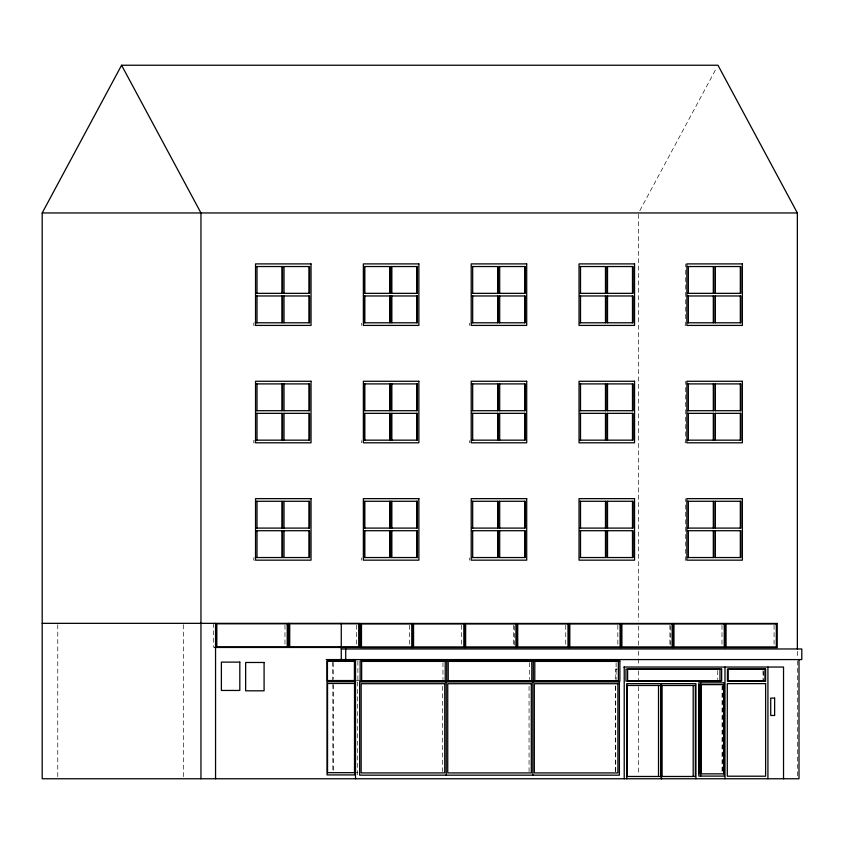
<?xml version="1.0" encoding="UTF-8"?>
<svg xmlns="http://www.w3.org/2000/svg" width="844" height="844" viewBox="0 0 844 844"><rect width="100%" height="100%" fill="white"/><g stroke="black" fill="none" stroke-linecap="round" stroke-linejoin="round"><path stroke-width="0.63" stroke-dasharray="4.22 3.17" d="M639.826 210.641L716.725 67.552M254.371 322.788L253.749 323.231L253.749 325.415L254.371 325.415M254.371 440.157L253.749 440.61L253.749 442.794L254.371 442.794M254.371 557.536L253.749 557.979L253.749 560.163L254.371 560.163M685.718 325.415L685.096 325.415L685.718 322.788L685.718 263.898M685.718 442.794L685.096 442.794L685.718 440.157L685.718 381.266M685.718 560.163L685.096 560.163L685.718 557.536L685.718 498.646M617.217 669.018L615.761 669.018L615.782 680.391M615.782 669.25L617.196 669.25M356.347 680.538L360.198 680.538M354.512 772.682L357.983 772.682M797.348 651.325L797.348 658.394M797.348 660.884L797.348 777.451M774.075 625.193L774.075 645.702M763.641 671.476L763.641 679.969M762.987 670.569L762.987 679.599M722.464 685.476L722.464 772.154M721.989 625.193L721.989 645.702M722.053 685.95L722.053 772.534M717.738 670.569L717.738 679.599M670.811 625.984L670.811 645.027M669.914 625.193L669.914 645.702M638.581 214.27L638.581 620.857M638.581 626.121L638.581 645.86M638.581 651.125L638.581 657.698M638.581 659.016L638.581 665.599M638.581 670.864L638.581 680.074M638.581 686.647L638.581 774.813M617.829 625.193L617.829 645.702M616.12 662.698L616.12 679.473M615.74 685.877L615.761 771.638M615.635 686.341L615.635 771.616M565.744 625.193L565.744 645.702M529.536 662.698L529.536 679.473M529.061 686.341L529.061 771.616M514.566 625.984L514.566 645.027M513.669 625.193L513.669 645.702M469.422 323.231L469.422 325.415M469.422 440.61L469.422 442.794M469.422 557.979L469.422 560.163M461.584 625.193L461.584 645.702M442.963 662.698L442.963 679.473M442.488 686.341L442.488 771.616M409.509 625.193L409.509 645.702M361.591 323.231L361.591 325.415M361.591 440.61L361.591 442.794M361.591 557.979L361.591 560.163M357.888 661.01L357.888 679.99M357.402 681.92L357.402 775.172M356.463 625.087L356.463 645.597M333.327 684.779L333.327 771.363M333.232 662.477L333.232 679.251M332.842 684.305L332.842 770.983M332.747 662.055L332.747 679.768M284.966 625.087L284.966 645.597M213.3 623.347L213.3 647.464M183.475 624.655L183.475 777.44M57.761 624.655L57.761 777.44"/><path stroke-width="1.27" d="M798.994 659.575L798.994 778.759L42.2 778.759L42.2 212.952L121.578 65.241L717.97 65.241L797.348 212.952L797.348 648.973M42.2 212.952L797.348 212.952M256.418 266.535L282.54 266.535L282.54 293.343L256.418 293.343M283.426 266.535L309.558 266.535L309.558 293.343L283.426 293.343M472.091 266.535L498.213 266.535L498.213 293.343L472.091 293.343M499.099 266.535L525.232 266.535L525.232 293.343L499.099 293.343M579.923 266.535L606.055 266.535L606.055 293.343L579.923 293.343M606.941 266.535L633.063 266.535L633.063 293.343L606.941 293.343M687.765 266.535L713.887 266.535L713.887 293.343L687.765 293.343M714.773 266.535L740.905 266.535L740.905 293.343L714.773 293.343M256.418 295.97L282.54 295.97L282.54 322.788L256.418 322.788M283.426 295.97L309.558 295.97L309.558 322.788L283.426 322.788M472.091 295.97L498.213 295.97L498.213 322.788L472.091 322.788M499.099 295.97L525.232 295.97L525.232 322.788L499.099 322.788M579.923 295.97L606.055 295.97L606.055 322.788L579.923 322.788M606.941 295.97L633.063 295.97L633.063 322.788L606.941 322.788M687.765 295.97L713.887 295.97L713.887 322.788L687.765 322.788M714.773 295.97L740.905 295.97L740.905 322.788L714.773 322.788M256.418 383.904L282.54 383.904L282.54 410.712L256.418 410.712M283.426 383.904L309.558 383.904L309.558 410.712L283.426 410.712M472.091 383.904L498.213 383.904L498.213 410.712L472.091 410.712M499.099 383.904L525.232 383.904L525.232 410.712L499.099 410.712M579.923 383.904L606.055 383.904L606.055 410.712L579.923 410.712M606.941 383.904L633.063 383.904L633.063 410.712L606.941 410.712M687.765 383.904L713.887 383.904L713.887 410.712L687.765 410.712M714.773 383.904L740.905 383.904L740.905 410.712L714.773 410.712M256.418 413.349L282.54 413.349L282.54 440.157L256.418 440.157M283.426 413.349L309.558 413.349L309.558 440.157L283.426 440.157M472.091 413.349L498.213 413.349L498.213 440.157L472.091 440.157M499.099 413.349L525.232 413.349L525.232 440.157L499.099 440.157M579.923 413.349L606.055 413.349L606.055 440.157L579.923 440.157M606.941 413.349L633.063 413.349L633.063 440.157L606.941 440.157M687.765 413.349L713.887 413.349L713.887 440.157L687.765 440.157M714.773 413.349L740.905 413.349L740.905 440.157L714.773 440.157M256.418 501.283L282.54 501.283L282.54 528.091L256.418 528.091M283.426 501.283L309.558 501.283L309.558 528.091L283.426 528.091M472.091 501.283L498.213 501.283L498.213 528.091L472.091 528.091M499.099 501.283L525.232 501.283L525.232 528.091L499.099 528.091M579.923 501.283L606.055 501.283L606.055 528.091L579.923 528.091M606.941 501.283L633.063 501.283L633.063 528.091L606.941 528.091M687.765 501.283L713.887 501.283L713.887 528.091L687.765 528.091M714.773 501.283L740.905 501.283L740.905 528.091L714.773 528.091M256.418 530.718L282.54 530.718L282.54 557.536L256.418 557.536M283.426 530.718L309.558 530.718L309.558 557.536L283.426 557.536M472.091 530.718L498.213 530.718L498.213 557.536L472.091 557.536M499.099 530.718L525.232 530.718L525.232 557.536L499.099 557.536M579.923 530.718L606.055 530.718L606.055 557.536L579.923 557.536M606.941 530.718L633.063 530.718L633.063 557.536L606.941 557.536M687.765 530.718L713.887 530.718L713.887 557.536L687.765 557.536M714.773 530.718L740.905 530.718L740.905 557.536L714.773 557.536M42.2 623.347L359.955 623.347L359.955 647.464L214.598 647.464M341.271 648.973L801.8 648.973L801.8 659.575L326.206 659.575M623.895 667.045L783.527 667.045L783.527 778.759M626.48 685.465L660.662 685.465L660.662 776.469L626.48 776.469M661.158 685.465L695.34 685.465L695.34 776.469L661.158 776.469M121.578 65.241L200.956 212.952L200.956 778.759M767.924 667.045L767.924 778.759M740.325 266.535L740.325 293.343M740.325 295.97L740.325 322.788M740.325 383.904L740.325 410.712M740.325 413.349L740.325 440.157M740.325 501.283L740.325 528.091M740.325 530.718L740.325 557.536M725.154 623.442L725.154 647.57M724.985 667.045L724.985 778.759M715.364 266.535L715.364 293.343M715.364 295.97L715.364 322.788M715.364 383.904L715.364 410.712M715.364 413.349L715.364 440.157M715.364 501.283L715.364 528.091M715.364 530.718L715.364 557.536M713.307 266.535L713.307 293.343M713.307 295.97L713.307 322.788M713.307 383.904L713.307 410.712M713.307 413.349L713.307 440.157M713.307 501.283L713.307 528.091M713.307 530.718L713.307 557.536M700.668 682.849L700.668 776.1M699.222 684.632L699.222 773.853M695.931 778.759L695.931 683.64L626.765 683.64L626.765 778.759M693.188 685.465L693.188 776.469M688.345 266.535L688.345 293.343M688.345 295.97L688.345 322.788M688.345 383.904L688.345 410.712M688.345 413.349L688.345 440.157M688.345 501.283L688.345 528.091M688.345 530.718L688.345 557.536M673.069 623.442L673.069 647.57M662.034 685.465L662.034 776.469M661.432 683.64L661.432 778.759M661.263 683.64L661.263 778.759M658.51 685.465L658.51 776.469M632.483 266.535L632.483 293.343M632.483 295.97L632.483 322.788M632.483 383.904L632.483 410.712M632.483 413.349L632.483 440.157M632.483 501.283L632.483 528.091M632.483 530.718L632.483 557.536M627.356 685.465L627.356 776.469M624.222 667.045L624.222 778.759M620.984 623.442L620.984 647.57M607.522 266.535L607.522 293.343M607.522 295.97L607.522 322.788M607.522 383.904L607.522 410.712M607.522 413.349L607.522 440.157M607.522 501.283L607.522 528.091M607.522 530.718L607.522 557.536M605.475 266.535L605.475 293.343M605.475 295.97L605.475 322.788M605.475 383.904L605.475 410.712M605.475 413.349L605.475 440.157M605.475 501.283L605.475 528.091M605.475 530.718L605.475 557.536M580.514 266.535L580.514 293.343M580.514 295.97L580.514 322.788M580.514 383.904L580.514 410.712M580.514 413.349L580.514 440.157M580.514 501.283L580.514 528.091M580.514 530.718L580.514 557.536M568.909 623.442L568.909 647.57M533.292 661.01L533.292 681.256M532.817 681.92L532.817 775.172M524.651 266.535L524.651 293.343M524.651 295.97L524.651 322.788M524.651 383.904L524.651 410.712M524.651 413.349L524.651 440.157M524.651 501.283L524.651 528.091M524.651 530.718L524.651 557.536M516.823 623.442L516.823 647.57M499.69 266.535L499.69 293.343M499.69 295.97L499.69 322.788M499.69 383.904L499.69 410.712M499.69 413.349L499.69 440.157M499.69 501.283L499.69 528.091M499.69 530.718L499.69 557.536M497.633 266.535L497.633 293.343M497.633 295.97L497.633 322.788M497.633 383.904L497.633 410.712M497.633 413.349L497.633 440.157M497.633 501.283L497.633 528.091M497.633 530.718L497.633 557.536M472.672 266.535L472.672 293.343M472.672 295.97L472.672 322.788M472.672 383.904L472.672 410.712M472.672 413.349L472.672 440.157M472.672 501.283L472.672 528.091M472.672 530.718L472.672 557.536M464.749 623.442L464.749 647.57M446.719 661.01L446.719 681.256M446.244 681.92L446.244 775.172M416.809 266.535L416.809 293.343M416.809 295.97L416.809 322.788M416.809 383.904L416.809 410.712M416.809 413.349L416.809 440.157M416.809 501.283L416.809 528.091M416.809 530.718L416.809 557.536M412.663 623.442L412.663 647.57M391.848 266.535L391.848 293.343M391.848 295.97L391.848 322.788M391.848 383.904L391.848 410.712M391.848 413.349L391.848 440.157M391.848 501.283L391.848 528.091M391.848 530.718L391.848 557.536M389.801 266.535L389.801 293.343M389.801 295.97L389.801 322.788M389.801 383.904L389.801 410.712M389.801 413.349L389.801 440.157M389.801 501.283L389.801 528.091M389.801 530.718L389.801 557.536M364.84 266.535L364.84 293.343M364.84 295.97L364.84 322.788M364.84 383.904L364.84 410.712M364.84 413.349L364.84 440.157M364.84 501.283L364.84 528.091M364.84 530.718L364.84 557.536M355.514 659.575L355.514 778.759M345.723 648.973L345.723 659.575M341.271 623.347L341.271 659.575M339.014 646.884L339.014 647.464M308.978 266.535L308.978 293.343M308.978 295.97L308.978 322.788M308.978 383.904L308.978 410.712M308.978 413.349L308.978 440.157M308.978 501.283L308.978 528.091M308.978 530.718L308.978 557.536M288.479 623.347L288.479 647.464M284.017 266.535L284.017 293.343M284.017 295.97L284.017 322.788M284.017 383.904L284.017 410.712M284.017 413.349L284.017 440.157M284.017 501.283L284.017 528.091M284.017 530.718L284.017 557.536M281.959 266.535L281.959 293.343M281.959 295.97L281.959 322.788M281.959 383.904L281.959 410.712M281.959 413.349L281.959 440.157M281.959 501.283L281.959 528.091M281.959 530.718L281.959 557.536M256.998 266.535L256.998 293.343M256.998 295.97L256.998 322.788M256.998 383.904L256.998 410.712M256.998 413.349L256.998 440.157M256.998 501.283L256.998 528.091M256.998 530.718L256.998 557.536M215.558 623.347L215.558 778.759M311.025 263.898L255.532 263.898L255.532 325.415L311.025 325.415L311.025 263.898M418.867 263.898L363.363 263.898L363.363 325.415L418.867 325.415L418.867 263.898M526.698 263.898L471.205 263.898L471.205 325.415L526.698 325.415L526.698 263.898M634.54 263.898L579.037 263.898L579.037 325.415L634.54 325.415L634.54 263.898M742.372 263.898L686.879 263.898L686.879 325.415L742.372 325.415L742.372 263.898M390.382 266.535L364.249 266.535L364.249 293.343L390.382 293.343L390.382 266.535M417.39 266.535L391.268 266.535L391.268 293.343L417.39 293.343L417.39 266.535M390.382 295.97L364.249 295.97L364.249 322.788L390.382 322.788L390.382 295.97M417.39 295.97L391.268 295.97L391.268 322.788L417.39 322.788L417.39 295.97M311.025 381.266L255.532 381.266L255.532 442.794L311.025 442.794L311.025 381.266M418.867 381.266L363.363 381.266L363.363 442.794L418.867 442.794L418.867 381.266M526.698 381.266L471.205 381.266L471.205 442.794L526.698 442.794L526.698 381.266M634.54 381.266L579.037 381.266L579.037 442.794L634.54 442.794L634.54 381.266M742.372 381.266L686.879 381.266L686.879 442.794L742.372 442.794L742.372 381.266M390.382 383.904L364.249 383.904L364.249 410.712L390.382 410.712L390.382 383.904M417.39 383.904L391.268 383.904L391.268 410.712L417.39 410.712L417.39 383.904M390.382 413.349L364.249 413.349L364.249 440.157L390.382 440.157L390.382 413.349M417.39 413.349L391.268 413.349L391.268 440.157L417.39 440.157L417.39 413.349M311.025 498.646L255.532 498.646L255.532 560.163L311.025 560.163L311.025 498.646M418.867 498.646L363.363 498.646L363.363 560.163L418.867 560.163L418.867 498.646M526.698 498.646L471.205 498.646L471.205 560.163L526.698 560.163L526.698 498.646M634.54 498.646L579.037 498.646L579.037 560.163L634.54 560.163L634.54 498.646M742.372 498.646L686.879 498.646L686.879 560.163L742.372 560.163L742.372 498.646M390.382 501.283L364.249 501.283L364.249 528.091L390.382 528.091L390.382 501.283M417.39 501.283L391.268 501.283L391.268 528.091L417.39 528.091L417.39 501.283M390.382 530.718L364.249 530.718L364.249 557.536L390.382 557.536L390.382 530.718M417.39 530.718L391.268 530.718L391.268 557.536L417.39 557.536L417.39 530.718M777.229 623.442L360.578 623.442L360.578 647.57L777.229 647.57L777.229 623.442M287.224 623.8L216.813 623.8L216.813 646.884L287.224 646.884L287.224 623.8M358.721 623.8L289.724 623.8L289.724 646.884L358.721 646.884L358.721 623.8M411.767 623.906L361.485 623.906L361.485 646.979L411.767 646.979L411.767 623.906M463.841 623.906L413.56 623.906L413.56 646.979L463.841 646.979L463.841 623.906M515.927 623.906L465.645 623.906L465.645 646.979L515.927 646.979L515.927 623.906M568.001 623.906L517.72 623.906L517.72 646.979L568.001 646.979L568.001 623.906M620.087 623.906L569.805 623.906L569.805 646.979L620.087 646.979L620.087 623.906M672.172 623.906L621.891 623.906L621.891 646.979L672.172 646.979L672.172 623.906M724.247 623.906L673.966 623.906L673.966 646.979L724.247 646.979L724.247 623.906M776.332 623.906L726.051 623.906L726.051 646.979L776.332 646.979L776.332 623.906M354.891 660.789L326.955 660.789L326.955 681.034L354.891 681.034L354.891 660.789M619.876 661.01L360.145 661.01L360.145 681.256L619.876 681.256L619.876 661.01M354.417 661.179L327.44 661.179L327.44 680.538L354.417 680.538L354.417 661.179M445.221 661.401L361.643 661.401L361.643 680.76L445.221 680.76L445.221 661.401M531.794 661.401L448.217 661.401L448.217 680.76L531.794 680.76L531.794 661.401M618.378 661.401L534.79 661.401L534.79 680.76L618.378 680.76L618.378 661.401M239.812 662.118L221.381 662.118L221.381 690.455L239.812 690.455L239.812 662.118M264.088 662.477L245.657 662.477L245.657 690.814L264.088 690.814L264.088 662.477M721.652 669.049L625.963 669.049L625.963 681.182L721.652 681.182L721.652 669.049M765.614 669.049L727.465 669.049L727.465 681.182L765.614 681.182L765.614 669.049M719.995 669.281L627.619 669.281L627.619 680.897L719.995 680.897L719.995 669.281M764.949 669.281L728.129 669.281L728.129 680.897L764.949 680.897L764.949 669.281M354.997 681.678L327.061 681.678L327.061 774.929L354.997 774.929L354.997 681.678M619.39 681.92L359.66 681.92L359.66 775.172L619.39 775.172L619.39 681.92M724.31 682.849L698.811 682.849L698.811 776.1L724.31 776.1L724.31 682.849M354.512 683.471L327.546 683.471L327.546 772.682L354.512 772.682L354.512 683.471M765.624 683.619L727.285 683.619L727.285 776.206L765.624 776.206L765.624 683.619M444.746 683.714L361.158 683.714L361.158 772.925L444.746 772.925L444.746 683.714M531.319 683.714L447.742 683.714L447.742 772.925L531.319 772.925L531.319 683.714M617.892 683.714L534.315 683.714L534.315 772.925L617.892 772.925L617.892 683.714M723.909 684.632L701.069 684.632L701.069 773.853L723.909 773.853L723.909 684.632M774.634 698.104L770.72 698.104L770.72 715.469L774.634 715.469L774.634 698.104"/></g></svg>
